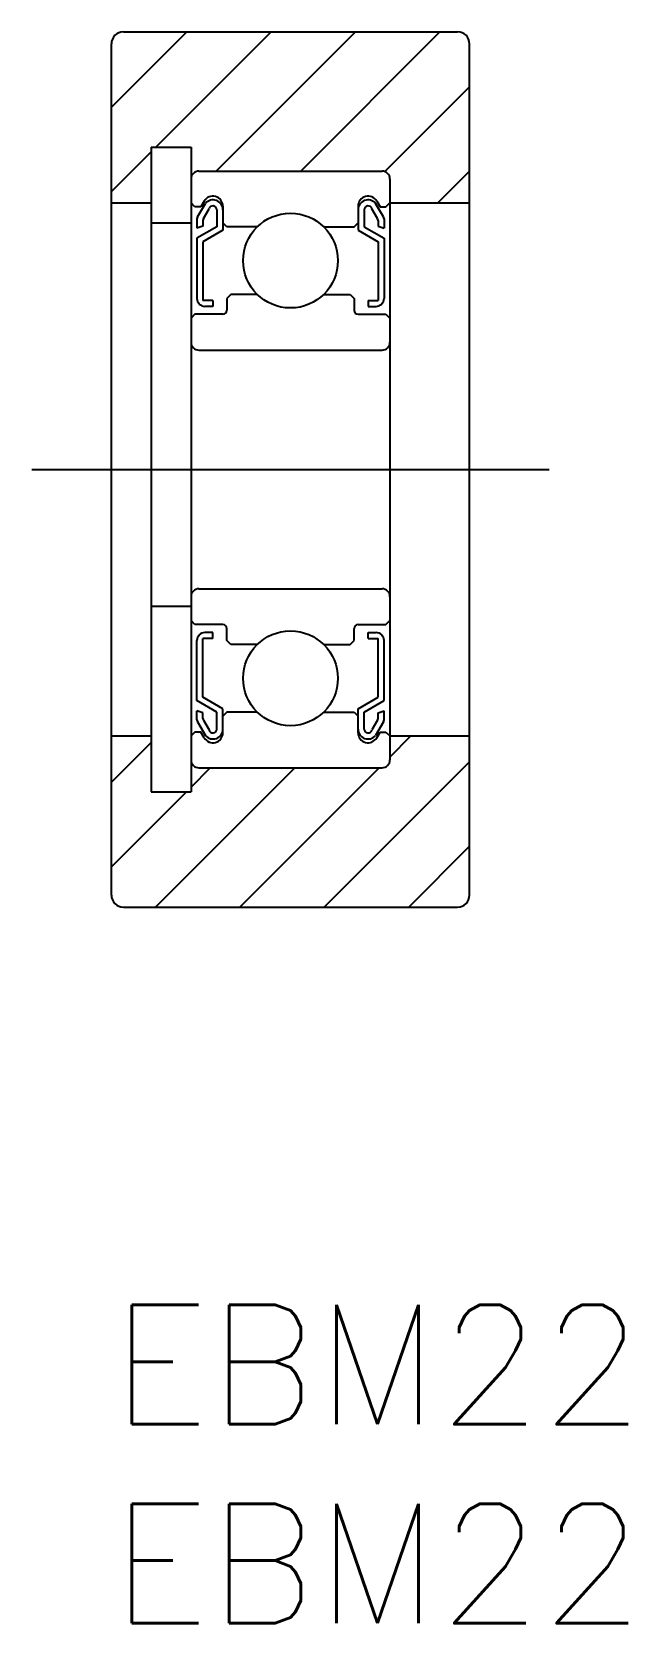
# Model space of a CAD drawing. Extents: x -2 to 13, y -8 to 32.
import ezdxf

# ---------------------------------------------------------------- set-up
doc = ezdxf.new("R2010")
doc.units = 0
doc.header["$LTSCALE"] = 0.5
doc.linetypes.add('CENTER', pattern=[50.8, 31.75, -6.35, 6.35, -6.35])
for name, color, linetype in [('MSM_CENTER', 1, 'CENTER'), ('MSM_CONTINUOUS', 7, 'CONTINUOUS'), ('MSM_NARROW', 5, 'CONTINUOUS'), ('MSM_PART_NUMBER', 7, 'CONTINUOUS')]:
    doc.layers.add(name, color=color, linetype=linetype)
doc.styles.get("Standard").update_dxf_attribs({"font": 'txt.shx', "height": 3, "bigfont": 'bigfont.shx'})

# ---------------------------------------------------------------- blocks, each defined once
blk = doc.blocks.new('*U2')
at = {"layer": 'MSM_PART_NUMBER'}
blk.add_text('EBM22', height=3, dxfattribs=at).set_placement((0, -3))
blk = doc.blocks.new('*U3')
at = {"layer": 'MSM_PART_NUMBER'}
blk.add_text('EBM22', height=3, dxfattribs=at).set_placement((0, -8))

msp = doc.modelspace()

# ---------------------------------------------------------------- linework, layer by layer
at = {"layer": 'MSM_CENTER'}
msp.add_line((-2, 21), (11, 21), dxfattribs=at)
at = {"layer": 'MSM_CONTINUOUS'}
for p, q in [((3.15, 32), (3.15, 32)), ((0, 10.3), (0, 31.7)), ((0.3, 32), (8.7, 32)), ((9, 10.3), (9, 31.7)), ((1, 29.1), (2, 29.1)), ((1, 29.1), (1, 12.9)), ((2, 29.1), (2, 12.9)), ((2.2, 28.5), (6.8, 28.5)), ((7, 28.3), (7, 13.7)), ((0, 27.7), (1, 27.7)), ((2.1, 27.6), (2, 27.7)), ((2.163, 27.347), (2.361, 27.688)), ((2.333, 27.745), (2.25, 27.6)), ((2.8, 27.62), (2.8, 27.013)), ((6.2, 27.62), (6.2, 27.013)), ((6.837, 27.347), (6.639, 27.688)), ((6.667, 27.745), (6.75, 27.6)), ((6.9, 27.6), (7, 27.7)), ((7, 27.7), (9, 27.7)), ((2.25, 27.6), (2.1, 27.6)), ((2.15, 27.297), (2.15, 27.064)), ((2.3, 27.256), (2.3, 27.118)), ((2.313, 27.306), (2.453, 27.547)), ((2.65, 27.525), (2.65, 27.1)), ((6.35, 27.525), (6.35, 27.1)), ((6.687, 27.306), (6.547, 27.547)), ((6.7, 27.256), (6.7, 27.118)), ((6.75, 27.6), (6.9, 27.6)), ((6.85, 27.297), (6.85, 27.064)), ((1, 27.2), (2, 27.2)), ((2.3, 27.118), (2.15, 27.064)), ((2.65, 27.1), (2.15, 26.811)), ((2.15, 26.811), (2.15, 25.3)), ((2.8, 27.013), (2.3, 26.725)), ((2.9, 27.1), (2.8, 27.2)), ((3.666, 27.1), (2.9, 27.1)), ((5.334, 27.1), (6.1, 27.1)), ((6.1, 27.1), (6.2, 27.2)), ((6.2, 27.013), (6.7, 26.725)), ((6.35, 27.1), (6.85, 26.811)), ((6.7, 27.118), (6.85, 27.064)), ((6.85, 26.811), (6.85, 25.3)), ((2.3, 26.725), (2.3, 25.25)), ((6.7, 26.725), (6.7, 25.25)), ((2.55, 25.25), (2.3, 25.25)), ((2.55, 25.25), (2.55, 25.1)), ((3, 25.4), (2.9, 25.3)), ((2.9, 25.3), (2.9, 25)), ((3.666, 25.4), (3, 25.4)), ((5.334, 25.4), (6, 25.4)), ((6, 25.4), (6.1, 25.3)), ((6.1, 25.3), (6.1, 25)), ((6.45, 25.25), (6.45, 25.1)), ((6.45, 25.25), (6.7, 25.25)), ((2.1, 24.9), (2, 24.8)), ((2.8, 24.9), (2.1, 24.9)), ((2.55, 25.1), (2.35, 25.1)), ((6.2, 24.9), (6.9, 24.9)), ((6.45, 25.1), (6.65, 25.1)), ((6.9, 24.9), (7, 24.8)), ((2.2, 24), (6.8, 24)), ((2.2, 18), (6.8, 18)), ((1, 17.563), (2, 17.563)), ((2.1, 17.1), (2, 17.2)), ((2.8, 17.1), (2.1, 17.1)), ((2.55, 16.9), (2.35, 16.9)), ((2.55, 16.75), (2.55, 16.9)), ((2.9, 16.7), (2.9, 17)), ((6.1, 16.7), (6.1, 17)), ((6.2, 17.1), (6.9, 17.1)), ((6.45, 16.75), (6.45, 16.9)), ((6.45, 16.9), (6.65, 16.9)), ((6.9, 17.1), (7, 17.2)), ((2.15, 15.189), (2.15, 16.7)), ((2.3, 15.275), (2.3, 16.75)), ((2.55, 16.75), (2.3, 16.75)), ((3, 16.6), (2.9, 16.7)), ((3.666, 16.6), (3, 16.6)), ((5.334, 16.6), (6, 16.6)), ((6, 16.6), (6.1, 16.7)), ((6.45, 16.75), (6.7, 16.75)), ((6.7, 15.275), (6.7, 16.75)), ((6.85, 15.189), (6.85, 16.7)), ((2.8, 14.987), (2.3, 15.275)), ((6.2, 14.987), (6.7, 15.275)), ((2.65, 14.9), (2.15, 15.189)), ((2.3, 14.882), (2.15, 14.936)), ((2.15, 14.703), (2.15, 14.936)), ((2.3, 14.744), (2.3, 14.882)), ((2.65, 14.475), (2.65, 14.9)), ((2.8, 14.38), (2.8, 14.987)), ((2.9, 14.9), (2.8, 14.8)), ((3.666, 14.9), (2.9, 14.9)), ((5.334, 14.9), (6.1, 14.9)), ((6.1, 14.9), (6.2, 14.8)), ((6.2, 14.38), (6.2, 14.987)), ((6.35, 14.9), (6.85, 15.189)), ((6.35, 14.475), (6.35, 14.9)), ((6.7, 14.882), (6.85, 14.936)), ((6.7, 14.744), (6.7, 14.882)), ((6.85, 14.703), (6.85, 14.936)), ((2.163, 14.653), (2.361, 14.312)), ((2.313, 14.694), (2.453, 14.453)), ((6.687, 14.694), (6.547, 14.453)), ((6.837, 14.653), (6.639, 14.312)), ((0, 14.3), (1, 14.3)), ((2.1, 14.4), (2, 14.3)), ((2.25, 14.4), (2.1, 14.4)), ((2.333, 14.255), (2.25, 14.4)), ((6.667, 14.255), (6.75, 14.4)), ((6.75, 14.4), (6.9, 14.4)), ((6.9, 14.4), (7, 14.3)), ((7, 14.3), (9, 14.3)), ((2.2, 13.5), (6.8, 13.5)), ((1, 12.9), (2, 12.9)), ((0.3, 10), (8.7, 10))]:
    msp.add_line(p, q, dxfattribs=at)
for centre in [(4.5, 26.25), (4.5, 15.75)]:
    msp.add_circle(centre, 1.191, dxfattribs=at)
for centre, radius, start, end in [((0.3, 31.7), 0.3, 90, 180), ((8.7, 31.7), 0.3, 0, 90), ((2.2, 28.3), 0.2, 90, 180), ((6.8, 28.3), 0.2, 0, 90), ((2.55, 27.62), 0.25, 359.9996, 150.0002), ((2.55, 27.525), 0.25, 0, 139.1944), ((2.55, 27.525), 0.1, 0, 167.1249), ((6.45, 27.62), 0.25, 29.9998, 180.0004), ((6.45, 27.525), 0.25, 40.8056, 180), ((6.45, 27.525), 0.1, 12.8751, 180), ((2.25, 27.297), 0.1, 150.0003, 180.0006), ((2.4, 27.256), 0.1, 150.0003, 180.0006), ((6.6, 27.256), 0.1, 359.9994, 29.9997), ((6.75, 27.297), 0.1, 359.9994, 29.9997), ((2.35, 25.3), 0.2, 180.0003, 270.0003), ((6.65, 25.3), 0.2, 269.9997, 359.9997), ((2.8, 25), 0.1, 270.0006, 0), ((6.2, 25), 0.1, 180, 269.9994), ((2.2, 24.2), 0.2, 180, 270), ((6.8, 24.2), 0.2, 270, 0), ((2.2, 17.8), 0.2, 90, 180), ((6.8, 17.8), 0.2, 0, 90), ((2.35, 16.7), 0.2, 89.9997, 179.9997), ((2.8, 17), 0.1, 0, 89.9994), ((6.2, 17), 0.1, 90.0006, 180), ((6.65, 16.7), 0.2, 0.0003, 90.0003), ((2.25, 14.703), 0.1, 179.9994, 209.9997), ((2.4, 14.744), 0.1, 179.9994, 209.9997), ((2.55, 14.475), 0.25, 220.8056, 0), ((2.55, 14.475), 0.1, 192.8751, 0), ((6.45, 14.475), 0.25, 180, 319.1944), ((6.45, 14.475), 0.1, 180, 347.1249), ((6.6, 14.744), 0.1, 330.0003, 0.0006), ((6.75, 14.703), 0.1, 330.0003, 0.0006), ((2.55, 14.38), 0.25, 209.9998, 0.0004), ((6.45, 14.38), 0.25, 179.9996, 330.0002), ((2.2, 13.7), 0.2, 180, 270), ((6.8, 13.7), 0.2, 270, 0), ((0.3, 10.3), 0.3, 180, 270), ((8.7, 10.3), 0.3, 270, 0)]:
    msp.add_arc(centre, radius, start, end, dxfattribs=at)
at = {"layer": 'MSM_NARROW'}
for p, q in [((0, 30.107), (1.893, 32)), ((1.115, 29.1), (4.015, 32)), ((2.636, 28.5), (6.136, 32)), ((4.757, 28.5), (8.257, 32)), ((6.867, 28.488), (9, 30.621)), ((0, 27.985), (1, 28.985)), ((8.2, 27.7), (9, 28.5)), ((0, 13.136), (1, 14.136)), ((7, 13.772), (7.528, 14.3)), ((5.349, 10), (9, 13.651)), ((1.107, 10), (4.607, 13.5)), ((2, 13.015), (2.485, 13.5)), ((3.228, 10), (6.728, 13.5)), ((0, 11.015), (1.885, 12.9)), ((7.471, 10), (9, 11.529))]:
    msp.add_line(p, q, dxfattribs=at)

# ---------------------------------------------------------------- block references
at = {"layer": 'MSM_CONTINUOUS'}
for name in ['*U2', '*U3']:
    msp.add_blockref(name, (0, 0), dxfattribs=at)

doc.saveas('drawing.dxf')
